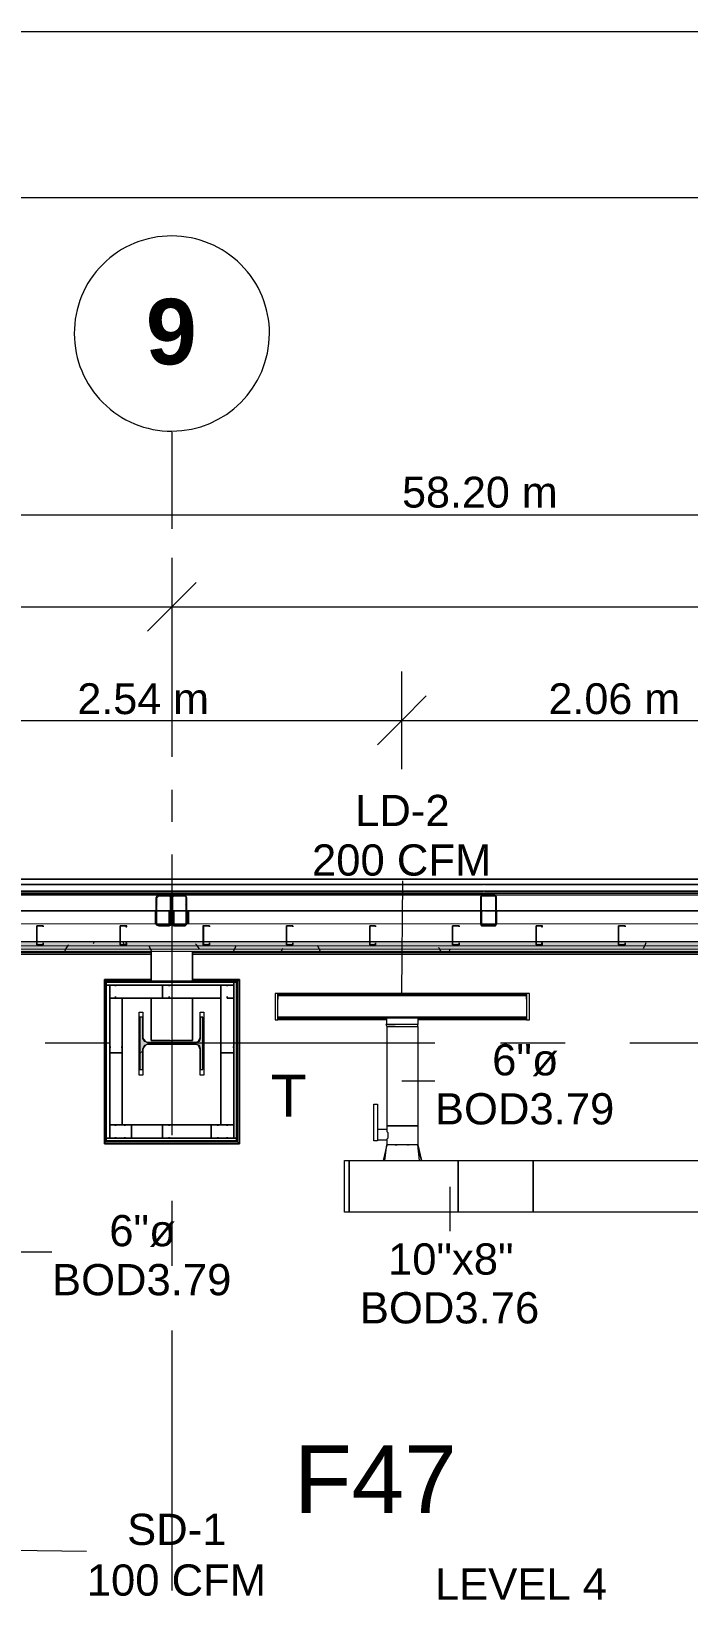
# Model space of a CAD drawing. Header units: metres. Extents: x 39 to 278, y -7 to 151.
# Drawn here: x 73.19 to 76.39, y 45.53 to 53.26 of the extents above; entities that cross this region are included whole.
import ezdxf

# ---------------------------------------------------------------- set-up
doc = ezdxf.new("R2010")
doc.units = ezdxf.units.M
doc.layers.add('HVAC - Ductos', color=5, linetype='Continuous', lineweight=50)
doc.layers.add('PDF_Geometry', color=7, linetype='Continuous', true_color=0xaaaaaa)
doc.layers.add('PDF_Solid Fills', color=7, linetype='Continuous', true_color=0xffffff)
doc.layers.add('PDF_Text', color=7, linetype='Continuous')
doc.layers.add('pie de plano', color=7, linetype='Continuous')
doc.styles.add('PDF ArialUnicodeMS-Bold-Identity-H', font='arial.ttf')
doc.styles.add('PDF Helvetica', font='')
doc.styles.add('PDF Helvetica Bold', font='')
doc.styles.get('PDF Helvetica').set_extended_font_data('Helvetica')
doc.styles.get('PDF Helvetica Bold').set_extended_font_data('Helvetica', bold=True)

msp = doc.modelspace()

# ---------------------------------------------------------------- hatches: boundary and pattern name
at = {"layer": 'PDF_Solid Fills', "lineweight": 0, "transparency": 33554559}
h = msp.add_hatch(color=256, dxfattribs=at)
h.paths.add_polyline_path([(73.8065, 48.8943), (73.8569, 48.8897), (73.8569, 48.8943)])
h.paths.add_polyline_path([(73.7973, 48.8989), (73.8019, 48.8943), (73.8019, 48.8989)])
h.paths.add_polyline_path([(73.7927, 48.8989), (73.7973, 48.9035), (73.8019, 49.0364), (73.8615, 49.0364), (73.8615, 48.8943), (73.8661, 48.8989), (73.8707, 49.0357), (73.8707, 49.0364), (73.8661, 49.041), (73.7973, 49.041), (73.7927, 49.0318)])
h = msp.add_hatch(color=256, dxfattribs=at)
h.paths.add_polyline_path([(73.8799, 48.8943), (73.9349, 48.8897), (73.9349, 48.8943)])
h.paths.add_polyline_path([(73.9394, 49.0364), (73.9394, 48.8989), (73.944, 49.0364)])
h.paths.add_polyline_path([(73.8753, 49.0364), (73.9394, 49.041), (73.8707, 49.041), (73.8707, 48.8943)])
h = msp.add_hatch(color=256, dxfattribs=at)
h.paths.add_polyline_path([(75.4565, 49.0318), (75.4519, 49.0318), (75.4519, 48.8943), (75.4565, 49.0312)])
h.paths.add_polyline_path([(75.4519, 48.8943), (75.3832, 48.8943), (75.4519, 48.8897)])
h.paths.add_polyline_path([(75.4473, 49.0364), (75.4473, 49.041), (75.3878, 49.041)])
h.paths.add_polyline_path([(75.3832, 49.0318), (75.3786, 49.0318), (75.3786, 48.8989)])
for points in [[(45.1878, 48.7981), (105.8441, 48.7981), (106.0827, 48.7935), (106.0827, 48.8073), (80.9245, 48.8118), (45.1878, 48.8118)], [(105.8441, 48.7797), (106.0811, 48.7752), (106.0827, 48.7752), (106.0827, 48.7935), (75.6353, 48.7981), (45.1878, 48.7981), (45.1878, 48.7797)], [(105.8441, 48.766), (106.0812, 48.7614), (106.0827, 48.7614), (106.0827, 48.7797), (45.1878, 48.7797), (45.1878, 48.766)], [(73.7286, 48.3397), (73.7286, 48.4451), (73.7148, 48.4451), (73.7148, 48.1885), (73.7286, 48.1885), (73.7286, 48.2939), (73.7377, 48.3122), (74.0036, 48.3122), (74.0082, 48.3077), (74.0082, 48.1885), (74.0219, 48.1885), (74.0219, 48.4451), (74.0082, 48.4451), (74.0036, 48.3305), (73.9898, 48.326), (73.7515, 48.3214), (73.7515, 48.326), (73.7377, 48.326), (73.7377, 48.3351), (73.7332, 48.3397)]]:
    msp.add_hatch(color=256, dxfattribs=at).paths.add_polyline_path(points)

# ---------------------------------------------------------------- linework, layer by layer
at = {"layer": 'HVAC - Ductos', "color": 252, "lineweight": 0, "true_color": 0x939598}
for points in [[(46.0312, 50.8973), (104.7077, 50.8973)], [(73.8707, 50.6864), (73.8707, 50.4481), (73.8707, 50.2097)], [(73.9898, 50.5672), (73.8707, 50.4481), (73.7515, 50.3289)], [(46.0312, 50.4481), (55.4684, 50.4481), (64.6672, 50.4481), (73.8707, 50.4481), (95.2704, 50.4481), (104.7077, 50.4481)], [(74.9936, 49.6552), (74.9936, 49.8935), (74.9936, 50.1318)], [(75.1128, 50.0127), (74.9936, 49.8935), (74.8745, 49.7743)], [(46.0312, 49.8935), (47.2229, 49.8935), (49.6291, 49.8935), (52.0079, 49.8935), (54.1759, 49.8935), (55.4684, 49.8935), (56.7838, 49.8935), (58.9151, 49.8935), (61.1747, 49.8935), (63.3747, 49.8935), (64.6672, 49.8935), (66.1018, 49.8935), (68.0131, 49.8935), (70.3139, 49.8935), (72.4544, 49.8935), (74.9936, 49.8935), (77.0561, 49.8935), (79.6136, 49.8935), (81.9924, 49.8935), (84.3987, 49.8935), (86.0533, 49.8935), (87.3733, 49.8935), (89.5825, 49.8935)]]:
    msp.add_lwpolyline(points, dxfattribs=at)
at = {"layer": 'HVAC - Ductos', "lineweight": 0}
for points in [[(74.9936, 48.5597), (74.9982, 49.1097)], [(75.6032, 48.5368), (75.6032, 48.5597), (75.6032, 48.5551), (74.3886, 48.5551), (74.3886, 48.5597), (74.3886, 48.5368)], [(75.6032, 48.5597), (74.3886, 48.5597)], [(74.3886, 48.4864), (74.3886, 48.4955), (74.3886, 48.5047)], [(75.6032, 48.5047), (75.6032, 48.4955), (75.6032, 48.4864)], [(74.9202, 48.4314), (74.3886, 48.4314), (74.3886, 48.436), (74.3886, 48.4543), (74.3886, 48.4635)], [(74.3886, 48.4497), (74.3886, 48.4543), (74.3886, 48.4589)], [(74.3886, 48.436), (74.9202, 48.436)], [(74.9202, 48.4085), (74.9202, 48.4405), (74.9294, 48.4405), (74.9432, 48.4405), (74.9569, 48.4405), (74.9753, 48.4405), (74.9936, 48.4405), (75.0165, 48.4405), (75.0349, 48.4405), (75.0486, 48.4405), (75.0623, 48.4405), (75.0715, 48.4405), (75.0715, 48.4085), (75.0669, 48.4085), (75.0486, 48.4085), (75.0257, 48.4085), (74.9936, 48.4085), (74.9661, 48.4085), (74.9386, 48.4085), (74.9248, 48.4085), (74.9157, 48.4085), (74.9202, 48.3993), (74.9248, 48.3993), (74.9432, 48.3993), (74.9661, 48.3993), (74.9936, 48.3993), (75.0257, 48.3993), (75.0486, 48.3993), (75.0669, 48.3993), (75.0715, 48.3993), (75.0715, 48.4085)], [(75.6032, 48.4635), (75.6032, 48.4543), (75.6032, 48.436), (75.6032, 48.4314), (75.0715, 48.4314)], [(75.0715, 48.436), (75.6032, 48.436)], [(75.6032, 48.4589), (75.6032, 48.4543), (75.6032, 48.4497)], [(75.0669, 48.3993), (75.0715, 48.3993), (75.0715, 47.9135), (75.0623, 47.9135), (75.0486, 47.9135), (75.0349, 47.9135), (75.0165, 47.9135), (74.9936, 47.9135), (74.9753, 47.9135), (74.9569, 47.9135), (74.9432, 47.9135), (74.9294, 47.9135), (74.9202, 47.9135), (74.9202, 47.8951), (74.8745, 47.8951), (74.8745, 47.8905), (74.8745, 47.886), (74.8745, 47.8814), (74.8745, 47.8768), (74.8745, 47.8677), (74.8745, 47.8631), (74.8745, 47.8539), (74.8745, 47.8493), (74.8745, 47.8447), (74.9202, 47.8447), (74.9202, 47.8218), (74.9248, 47.8218), (74.9202, 47.8218)], [(74.9615, 48.3993), (74.9569, 48.3993), (74.9432, 48.3993), (74.9294, 48.3993), (74.9248, 48.3993), (74.9202, 48.3993), (74.9202, 47.9135), (74.9294, 47.9135), (74.9432, 47.9135), (74.9569, 47.9135), (74.9753, 47.9135), (74.9936, 47.9135), (75.0165, 47.9135), (75.0349, 47.9135), (75.0486, 47.9135), (75.0623, 47.9135), (75.0715, 47.9135), (75.0715, 47.8218), (75.0669, 47.8218), (75.0623, 47.8218), (75.0486, 47.8218), (75.0349, 47.8218), (75.0165, 47.8218), (74.9936, 47.8218), (74.9753, 47.8218), (74.9569, 47.8218), (74.9432, 47.8218), (74.9294, 47.8218), (74.9248, 47.8218), (74.9202, 47.8218), (74.9019, 47.7439)], [(74.9707, 48.3993), (74.9753, 48.3993), (74.9936, 48.3993), (75.0165, 48.3993), (75.0211, 48.3993)], [(75.0257, 48.3993), (75.0349, 48.3993), (75.0486, 48.3993), (75.0623, 48.3993)], [(74.9936, 48.1335), (75.1541, 48.1335)], [(74.9202, 47.8951), (74.9202, 47.8905), (74.9202, 47.886), (74.9248, 47.8814), (74.9248, 47.8723), (74.9248, 47.8631), (74.9248, 47.8539), (74.9202, 47.8493), (74.9202, 47.8447)], [(74.9111, 47.7439), (74.9202, 47.8218), (74.9019, 47.7439), (74.9065, 47.7439), (74.9111, 47.7439), (74.9202, 47.7439), (74.9248, 47.7439), (74.9432, 47.7439)], [(75.0898, 47.7439), (75.0715, 47.8218), (75.0898, 47.7439)], [(75.0807, 47.7439), (75.0715, 47.8218)], [(74.9019, 47.7439), (74.9019, 47.7439)], [(74.9478, 47.7439), (74.9523, 47.7439), (74.9615, 47.7439), (74.9753, 47.7439), (74.9799, 47.7439), (74.9845, 47.7439), (75.0073, 47.7439), (75.0119, 47.7439), (75.0165, 47.7439), (75.0303, 47.7439), (75.0394, 47.7439), (75.044, 47.7439), (75.0486, 47.7439), (75.0669, 47.7439)], [(75.0715, 47.7439), (75.0807, 47.7439), (75.0853, 47.7439), (75.0898, 47.7439)], [(75.0761, 47.7439), (75.0761, 47.7439)], [(75.0898, 47.7439), (75.0898, 47.7439)], [(75.2273, 47.6155), (75.2273, 47.4001)], [(72.9219, 47.2993), (73.284, 47.2993)], [(73.0915, 45.8418), (73.4536, 45.8372)]]:
    msp.add_lwpolyline(points, dxfattribs=at)
for points in [[(74.3748, 48.5597), (74.3748, 48.4314), (74.3886, 48.4314), (74.3886, 48.5597)], [(75.6032, 48.4451), (74.3886, 48.4451), (74.3886, 48.5505), (75.6032, 48.5505), (75.6032, 48.4451), (75.6032, 48.4405), (74.3886, 48.4405), (74.3886, 48.4451)], [(74.3886, 48.5414), (74.3886, 48.5368), (74.3886, 48.5323), (74.3886, 48.5368)], [(75.6169, 48.5597), (75.6032, 48.5597), (75.6032, 48.4314), (75.6169, 48.4314)], [(75.6032, 48.5323), (75.6032, 48.5368), (75.6032, 48.5414), (75.6032, 48.5368)], [(74.8561, 48.0189), (74.8745, 48.0189), (74.8745, 47.8401), (74.8561, 47.8401)], [(74.9707, 47.8218), (74.9661, 47.8218), (74.9615, 47.8218), (74.9661, 47.8218)], [(75.0257, 47.8218), (75.0211, 47.8218)], [(74.7369, 47.7439), (74.7369, 47.4918), (74.714, 47.4918), (74.714, 47.7439)], [(74.7369, 47.7439), (75.2686, 47.7439), (75.2686, 47.4918), (74.7369, 47.4918)], [(75.6353, 47.4918), (75.2686, 47.4918), (75.2686, 47.7439), (75.6353, 47.7439)], [(77.4549, 47.4918), (75.6353, 47.4918), (75.6353, 47.7439), (77.4549, 47.7439)]]:
    msp.add_lwpolyline(points, close=True, dxfattribs=at)
at = {"layer": 'PDF_Geometry', "lineweight": 0}
msp.add_lwpolyline([(73.8707, 52.2585, 0.418212), (73.394, 51.7818, 0.414636), (73.8707, 51.3052, 0.41105), (74.3473, 51.7818, 0.414636)], format="xyb", close=True, dxfattribs=at)
for points in [[(73.8707, 51.3006), (73.8707, 50.8285)], [(73.8707, 49.5543), (73.8707, 49.3985)], [(73.8707, 49.2381), (73.8707, 48.7614)], [(73.9073, 49.1189), (73.8294, 49.1189)], [(75.4336, 49.1189), (75.3557, 49.1189)], [(70.7723, 49.041), (69.3331, 49.041), (70.7998, 49.041), (72.3353, 49.041), (73.8065, 49.041), (72.3673, 49.041)], [(75.3969, 49.0914), (76.9186, 49.0914), (75.3923, 49.0914), (73.8707, 49.0914), (75.3923, 49.0914)], [(75.3969, 49.0593), (76.9186, 49.0593), (75.3923, 49.0593), (73.8707, 49.0593), (75.3923, 49.0593)], [(75.3923, 49.0501), (73.8707, 49.0501), (75.3923, 49.0501), (76.9186, 49.0501), (75.3969, 49.0501)], [(75.3878, 49.041), (73.9349, 49.041), (75.3923, 49.041)], [(75.3969, 49.041), (76.9186, 49.041), (78.3716, 49.041), (76.9599, 49.041)], [(75.4473, 49.041), (76.9003, 49.041)], [(73.7882, 48.9631), (73.7882, 48.8989)], [(73.7927, 48.9631), (73.7927, 48.8989)], [(73.8569, 48.8989), (73.8569, 48.9631)], [(73.8615, 48.8989), (73.8615, 48.9631)], [(73.8753, 48.9631), (73.8753, 48.8989)], [(73.8799, 48.9631), (73.8799, 48.8989)], [(73.9394, 48.9906), (73.944, 48.9997)], [(73.9486, 48.8989), (73.9486, 48.9631)], [(73.9532, 48.8989), (73.9532, 48.9631)], [(75.3832, 48.9631), (75.3832, 48.8989)], [(75.3969, 48.9631), (75.4519, 48.9631), (75.3923, 48.9631), (75.3832, 48.9631), (75.3923, 48.9631)], [(75.4519, 48.9951), (75.4565, 48.9997)], [(75.4565, 48.9631), (75.4565, 48.8989)], [(45.1878, 48.9035), (106.0827, 48.8989)], [(73.834, 48.8897), (73.8432, 48.8943)], [(73.8615, 48.9172), (73.8707, 48.9218), (73.8753, 48.9264)], [(75.3786, 48.9218), (75.3832, 48.9264)], [(74.0219, 48.8118), (73.6186, 48.8118), (73.2107, 48.8118), (72.8073, 48.8118), (72.3994, 48.8118), (71.9961, 48.8118)], [(76.8636, 48.8118), (76.4603, 48.8118), (76.0524, 48.8118), (75.649, 48.8118), (75.2411, 48.8118), (74.8378, 48.8118), (74.4299, 48.8118), (74.0265, 48.8118)], [(45.1878, 48.7981), (106.0827, 48.7889)], [(45.1878, 48.7797), (106.0827, 48.7751)], [(106.0827, 48.7614), (45.1878, 48.766)], [(64.7726, 48.7614), (73.7699, 48.7614)], [(73.7699, 48.7614), (64.7726, 48.7614)], [(64.7726, 48.7614), (73.7699, 48.7614)], [(73.7699, 48.7614), (64.7726, 48.7614)], [(73.8707, 48.7614), (73.8707, 47.8677)], [(73.9715, 48.7614), (85.9662, 48.7614)], [(85.9662, 48.7614), (73.9715, 48.7614)], [(73.5407, 47.8264), (74.2007, 47.8264), (74.2007, 48.6285), (74.1961, 48.6239), (74.1915, 48.6193), (73.9715, 48.6193), (74.1915, 48.6193), (74.1961, 48.6239), (74.2007, 48.6285), (74.1961, 48.6239), (74.1915, 48.6193), (73.9715, 48.6193), (74.1915, 48.6193), (74.109, 48.6193), (73.5498, 48.6193), (73.5452, 48.6193), (73.5407, 48.6239), (73.5407, 48.6285)], [(73.5407, 48.6285), (73.5407, 47.8264)], [(73.5407, 48.6285), (73.5407, 48.6239), (73.5452, 48.6193), (73.5498, 48.6193)], [(73.5407, 47.8264), (73.5407, 48.6285)], [(73.7699, 48.6285), (73.5407, 48.6285)], [(73.5407, 48.6285), (73.7699, 48.6285)], [(73.5498, 48.6193), (73.5498, 47.8355)], [(73.5498, 47.8355), (73.5498, 48.6193)], [(73.5498, 47.8355), (73.5498, 48.6193)], [(73.5498, 48.6147), (73.5498, 47.8401), (73.5498, 48.6147)], [(73.5681, 48.601), (73.5681, 48.601)], [(73.5681, 48.601), (73.5681, 48.601)], [(73.5957, 48.5964), (73.5957, 48.5964)], [(73.8248, 48.601), (73.8248, 48.601)], [(73.8248, 48.601), (73.8248, 48.601)], [(73.8569, 48.5964), (73.8569, 48.5964)], [(74.1411, 48.5964), (74.1411, 48.5964)], [(74.1732, 48.601), (74.1732, 48.601)], [(74.1732, 48.601), (74.1732, 48.601)], [(74.1915, 47.8355), (74.1915, 48.6193), (74.1915, 47.8355)], [(74.1915, 47.8355), (74.1915, 48.6193), (74.1915, 47.8355)], [(73.5957, 48.546), (73.5957, 48.546)], [(73.7699, 48.5368), (73.7699, 48.3305), (73.7699, 48.5368)], [(73.8569, 48.546), (73.8569, 48.546)], [(74.1411, 48.546), (74.1411, 48.546)], [(74.0082, 48.436), (74.0127, 48.4451)], [(73.5681, 48.3168), (73.2519, 48.3168)], [(73.5681, 48.271), (73.5681, 48.271)], [(73.5681, 48.271), (73.5681, 48.271)], [(73.5727, 48.2985), (73.5727, 48.2985)], [(73.6231, 48.2985), (73.6231, 48.2985)], [(73.6277, 48.271), (73.6277, 48.271)], [(73.6277, 48.271), (73.6277, 48.271)], [(73.7148, 48.2664), (73.7286, 48.2801)], [(73.7607, 48.3122), (73.7699, 48.3214)], [(73.8477, 48.3305), (73.8523, 48.3305), (73.8569, 48.3305), (73.8615, 48.3305), (73.8569, 48.3305), (73.8523, 48.3305), (73.8477, 48.3305), (73.7699, 48.3305), (73.9715, 48.3305), (73.889, 48.3305), (73.8845, 48.3305), (73.8799, 48.3305), (73.8753, 48.3305), (73.8799, 48.3305), (73.8845, 48.3305), (73.889, 48.3305)], [(73.8845, 48.3122), (73.8936, 48.3214)], [(75.1541, 48.3168), (73.8845, 48.3168)], [(74.1136, 48.2985), (74.1136, 48.2985)], [(74.1686, 48.2985), (74.1686, 48.2985)], [(74.1732, 48.271), (74.1732, 48.271)], [(74.1732, 48.271), (74.1732, 48.271)], [(75.7911, 48.3168), (75.4748, 48.3168)], [(77.377, 48.3168), (76.1074, 48.3168)], [(73.5681, 47.918), (73.5681, 47.918)], [(73.5681, 47.918), (73.5681, 47.918)], [(73.5957, 47.9135), (73.5957, 47.9135)], [(73.6415, 47.9135), (73.6415, 47.9135)], [(73.6736, 47.918), (73.6736, 47.918)], [(73.6736, 47.918), (73.6736, 47.918)], [(73.8248, 47.918), (73.8248, 47.918)], [(73.8248, 47.918), (73.8248, 47.918)], [(73.8569, 47.9135), (73.8569, 47.9135)], [(74.0952, 47.9135), (74.0952, 47.9135)], [(74.1411, 47.9135), (74.1411, 47.9135)], [(74.1732, 47.918), (74.1732, 47.918)], [(74.1732, 47.918), (74.1732, 47.918)], [(73.5498, 47.8355), (73.5452, 47.8355), (73.5407, 47.831), (73.5407, 47.8264)], [(73.5407, 47.8264), (73.5407, 47.831), (73.5452, 47.8355), (73.5498, 47.8355)], [(74.2007, 47.8264), (73.5407, 47.8264)], [(73.5498, 47.8401), (73.5498, 47.8401)], [(73.5498, 47.8355), (74.1915, 47.8355)], [(74.1915, 47.8355), (73.5498, 47.8355)], [(74.1915, 47.8355), (73.5498, 47.8355)], [(73.5957, 47.8585), (73.5957, 47.8585)], [(73.6415, 47.8585), (73.6415, 47.8585)], [(73.8569, 47.8585), (73.8569, 47.8585)], [(74.0952, 47.8585), (74.0952, 47.8585)], [(74.1411, 47.8585), (74.1411, 47.8585)], [(74.1915, 47.8355), (74.1961, 47.831), (74.2007, 47.831), (74.2007, 47.8264)], [(73.8707, 47.5468), (73.8707, 47.2305)], [(73.8707, 46.9143), (73.8707, 45.6447)]]:
    msp.add_lwpolyline(points, dxfattribs=at)
at = {"layer": 'PDF_Geometry', "color": 252, "lineweight": 0, "true_color": 0x939598}
for points in [[(73.8707, 50.668), (73.8707, 50.5077)], [(73.8707, 50.3519), (73.8707, 49.7147)]]:
    msp.add_lwpolyline(points, dxfattribs=at)
at = {"layer": 'PDF_Geometry', "lineweight": 0}
for points in [[(73.8707, 49.1189), (75.3923, 49.1189), (76.9186, 49.1189), (75.3923, 49.1189), (73.8707, 49.1189), (72.3353, 49.1189)], [(73.8707, 49.0914), (72.3353, 49.0914)], [(73.8707, 49.0593), (72.3353, 49.0593)], [(73.8707, 49.0501), (72.3353, 49.0501)], [(73.8065, 48.8897), (73.8569, 48.8897), (73.8661, 48.8943), (73.8707, 48.8989), (73.8707, 49.0272), (73.8661, 49.0364), (73.8569, 49.041), (73.8065, 49.041), (73.7973, 49.0364), (73.7927, 49.0272), (73.7927, 48.8989), (73.7973, 48.8943)], [(73.8707, 49.041), (73.8569, 49.041)], [(73.8799, 48.8897), (73.9349, 48.8897), (73.9394, 48.8943), (73.944, 48.8989), (73.944, 49.0272), (73.9394, 49.0364), (73.9349, 49.041), (73.8799, 49.041), (73.8707, 49.0364), (73.8707, 49.0272), (73.8707, 48.8989), (73.8707, 48.8943)], [(73.8799, 49.041), (73.8707, 49.041)], [(75.4565, 49.0318), (75.4519, 49.0364), (75.4473, 49.041), (75.3878, 49.041), (75.3832, 49.0364), (75.3786, 49.0318), (75.3786, 48.8989), (75.3832, 48.8897), (75.3878, 48.8897), (75.4473, 48.8897), (75.4519, 48.8897), (75.4565, 48.8989)], [(72.3765, 48.9631), (73.7927, 48.9631)], [(73.8065, 48.8943), (73.8019, 48.8943), (73.7973, 48.8989), (73.7973, 49.0272), (73.8019, 49.0318), (73.8065, 49.0364), (73.8569, 49.0364), (73.8615, 49.0318), (73.8615, 49.0272), (73.8615, 48.8989), (73.8615, 48.8943), (73.8569, 48.8943)], [(73.7973, 48.9631), (73.8615, 48.9631)], [(73.9394, 48.8989), (73.9394, 48.8943), (73.9349, 48.8943), (73.8799, 48.8943), (73.8753, 48.8943), (73.8753, 48.8989), (73.8753, 49.0272), (73.8753, 49.0318), (73.8799, 49.0364), (73.9349, 49.0364), (73.9394, 49.0318), (73.9394, 49.0272)], [(73.8753, 48.9631), (73.9394, 48.9631)], [(73.944, 48.9631), (75.3786, 48.9631)], [(75.3878, 49.0364), (75.4473, 49.0364), (75.4519, 49.0364), (75.4519, 49.0318), (75.4519, 48.8989), (75.4519, 48.8943), (75.4473, 48.8943), (75.3878, 48.8943), (75.3832, 48.8943), (75.3832, 48.8989), (75.3832, 49.0318), (75.3832, 49.0364)], [(75.4565, 48.9631), (76.8911, 48.9631)], [(73.2427, 48.8897), (73.2153, 48.8897), (73.2107, 48.8897), (73.2107, 48.7981), (73.2153, 48.7981), (73.2427, 48.7981), (73.2427, 48.8073), (73.2427, 48.7981), (73.2153, 48.7981), (73.2107, 48.7981), (73.2107, 48.8897), (73.2153, 48.8897), (73.2427, 48.8897), (73.2427, 48.8851)], [(73.6507, 48.8897), (73.6186, 48.8897), (73.6186, 48.7981), (73.6507, 48.7981), (73.6507, 48.8073), (73.6461, 48.8073), (73.6461, 48.7981), (73.6186, 48.7981), (73.6186, 48.8897), (73.6461, 48.8897), (73.6461, 48.8851), (73.6507, 48.8851)], [(74.054, 48.8897), (74.0265, 48.8897), (74.0219, 48.8897), (74.0219, 48.7981), (74.0265, 48.7981), (74.054, 48.7981), (74.054, 48.8073), (74.054, 48.7981), (74.0265, 48.7981), (74.0265, 48.8897), (74.054, 48.8897), (74.054, 48.8851)], [(74.4619, 48.8897), (74.4299, 48.8897), (74.4299, 48.7981), (74.4619, 48.7981), (74.4619, 48.8073), (74.4619, 48.7981), (74.4299, 48.7981), (74.4299, 48.8897), (74.4619, 48.8897), (74.4619, 48.8851)], [(74.8653, 48.8897), (74.8378, 48.8897), (74.8378, 48.7981), (74.8653, 48.7981), (74.8653, 48.8073), (74.8653, 48.7981), (74.8378, 48.7981), (74.8378, 48.8897), (74.8653, 48.8897), (74.8653, 48.8851)], [(75.2732, 48.8897), (75.2457, 48.8897), (75.2411, 48.8897), (75.2411, 48.7981), (75.2457, 48.7981), (75.2732, 48.7981), (75.2732, 48.8073), (75.2732, 48.7981), (75.2457, 48.7981), (75.2411, 48.7981), (75.2411, 48.8897), (75.2457, 48.8897), (75.2732, 48.8897), (75.2732, 48.8851)], [(75.6811, 48.8897), (75.649, 48.8897), (75.649, 48.7981), (75.6811, 48.7981), (75.6811, 48.8073), (75.6765, 48.8073), (75.6765, 48.7981), (75.649, 48.7981), (75.649, 48.8897), (75.6765, 48.8897), (75.6765, 48.8851), (75.6811, 48.8851)], [(76.0845, 48.8897), (76.0569, 48.8897), (76.0524, 48.8897), (76.0524, 48.7981), (76.0569, 48.7981), (76.0845, 48.7981), (76.0845, 48.8073), (76.0845, 48.7981), (76.0569, 48.7981), (76.0524, 48.7981), (76.0524, 48.8897), (76.0569, 48.8897), (76.0845, 48.8897), (76.0845, 48.8851)], [(64.7726, 48.7522), (73.7699, 48.7522)], [(64.7726, 48.7522), (73.7699, 48.7522)], [(73.7699, 48.7614), (73.7699, 48.6193)], [(73.9715, 48.7614), (73.9715, 48.6193)], [(73.9715, 48.7614), (85.9662, 48.7614)], [(73.9715, 48.7522), (85.9662, 48.7522)], [(73.9715, 48.7522), (85.9662, 48.7522)], [(73.7699, 48.6193), (73.5498, 48.6193), (73.5498, 47.8355), (73.5498, 48.6193), (73.5452, 48.6193), (73.5407, 48.6239), (73.5407, 48.6285), (73.5407, 47.8264), (73.5407, 48.6285), (73.7699, 48.6285), (73.5407, 48.6285), (73.5407, 48.6239), (73.5452, 48.6193), (73.5498, 48.6193), (73.7699, 48.6193), (73.5452, 48.6193), (73.7699, 48.6193), (73.5498, 48.6193)], [(73.5498, 47.8355), (74.1915, 47.8355), (73.5452, 47.8355), (73.5452, 48.6193), (73.5452, 47.8355), (74.1915, 47.8355), (73.5498, 47.8355), (73.5452, 47.8355), (73.5407, 47.831), (73.5407, 47.8264), (74.2007, 47.8264), (74.2007, 47.831), (74.1961, 47.831), (74.1915, 47.8355), (74.1915, 48.6193), (74.1915, 47.8355), (74.1961, 47.831), (74.2007, 47.831), (74.2007, 47.8264), (74.2007, 48.6285), (73.9715, 48.6285), (74.2007, 48.6285), (73.9715, 48.6285), (74.2007, 48.6285), (74.2007, 47.8264), (74.2007, 47.831), (74.1961, 47.831), (74.1915, 47.8355), (74.1915, 47.918), (74.1915, 48.6193), (74.1915, 47.8355), (74.1915, 48.6193), (74.1961, 48.6239), (74.2007, 48.6285), (74.2007, 47.8264), (73.5407, 47.8264), (73.5407, 47.831), (73.5452, 47.8355), (73.5498, 47.8355), (73.5498, 48.6193), (73.5498, 48.5368), (73.5498, 47.918)], [(73.7699, 48.6193), (73.5498, 48.6193)], [(74.1869, 48.6147), (74.1869, 48.6193), (73.5498, 48.6193), (73.5498, 48.6147)], [(74.1869, 48.6147), (74.1732, 48.6147), (73.5498, 48.6147), (73.5498, 48.601), (73.5498, 47.8539), (73.5681, 47.8539), (73.5681, 48.601), (73.5498, 48.601), (74.1732, 48.601), (74.1732, 48.6147), (74.1732, 47.8539), (74.1869, 47.8539), (73.5498, 47.8539), (73.5498, 47.8401), (74.1869, 47.8401), (74.1915, 47.8401), (74.1915, 48.6193), (73.9715, 48.6193), (74.1915, 48.6193), (73.9715, 48.6193), (74.1915, 48.6193), (74.1869, 48.6193), (74.1869, 47.8401), (74.1869, 47.8539)], [(73.5681, 48.601), (73.5681, 48.5414), (73.5681, 48.5368), (73.5957, 48.5368), (73.5957, 48.546), (73.5957, 48.5368), (73.5681, 48.5368), (73.5681, 48.5414), (73.5681, 48.601), (73.5957, 48.601)], [(73.6277, 48.5368), (74.109, 48.5368), (74.109, 48.601), (73.5681, 48.601), (73.5681, 48.5368)], [(73.5957, 48.5964), (73.5957, 48.601)], [(73.8248, 48.601), (73.8248, 48.5414), (73.8248, 48.5368), (73.8569, 48.5368), (73.8569, 48.546), (73.8569, 48.5368), (73.8248, 48.5368), (73.8248, 48.5414), (73.8248, 48.601), (73.8569, 48.601)], [(73.8569, 48.5964), (73.8569, 48.601)], [(74.109, 48.5368), (74.109, 47.918), (74.1732, 47.918), (74.1732, 48.601), (74.109, 48.601)], [(74.1732, 48.5368), (74.1732, 48.5414), (74.1732, 48.601), (74.1411, 48.601), (74.1411, 48.5964), (74.1411, 48.601), (74.1732, 48.601), (74.1732, 48.5414), (74.1732, 48.5368), (74.1411, 48.5368)], [(73.5681, 47.918), (73.6277, 47.918), (73.6277, 48.5368), (73.5681, 48.5368)], [(73.6277, 47.918), (74.109, 47.918), (74.109, 48.5368), (73.6277, 48.5368)], [(73.9715, 48.5368), (73.9715, 48.3305)], [(74.1411, 48.546), (74.1411, 48.5368)], [(74.0082, 48.161), (74.0082, 48.2893), (74.0036, 48.2985), (73.999, 48.3077), (73.9853, 48.3122), (73.7515, 48.3122), (73.7423, 48.3077), (73.7332, 48.2985), (73.7286, 48.2893), (73.7286, 48.161), (73.7103, 48.161), (73.7103, 48.468), (73.7286, 48.468), (73.7286, 48.3443), (73.7332, 48.3351), (73.7423, 48.326), (73.7515, 48.3214), (73.9853, 48.3214), (73.999, 48.326), (74.0036, 48.3351), (74.0082, 48.3443), (74.0082, 48.468), (74.0265, 48.468), (74.0265, 48.161)], [(74.0082, 48.1885), (74.0219, 48.1885), (74.0219, 48.4451), (74.0082, 48.4451), (74.0082, 48.3397), (74.0036, 48.326), (73.9898, 48.3214), (73.7515, 48.3214), (73.7377, 48.326), (73.7286, 48.3397), (73.7286, 48.4451), (73.7148, 48.4451), (73.7148, 48.1885), (73.7286, 48.1885), (73.7286, 48.2893), (73.7377, 48.3077), (73.7515, 48.3122), (73.9898, 48.3122), (74.0036, 48.3077), (74.0082, 48.2893)], [(73.6277, 48.271), (73.5681, 48.271), (73.5681, 48.2985), (73.5727, 48.2985), (73.5681, 48.2985), (73.5681, 48.271), (73.6277, 48.271), (73.6277, 48.2985)], [(73.6231, 48.2985), (73.6277, 48.2985)], [(74.1732, 48.271), (74.1136, 48.271), (74.109, 48.271), (74.109, 48.2985), (74.1136, 48.2985), (74.109, 48.2985), (74.109, 48.271), (74.1136, 48.271), (74.1732, 48.271), (74.1732, 48.2985)], [(74.1686, 48.2985), (74.1732, 48.2985)], [(73.5681, 47.918), (73.5681, 47.8585), (73.5681, 47.8539), (73.5957, 47.8539), (73.5957, 47.8585), (73.5957, 47.8539), (73.5681, 47.8539), (73.5681, 47.8585), (73.5681, 47.918), (73.5957, 47.918)], [(74.109, 47.918), (73.6277, 47.918), (73.5681, 47.918), (73.5681, 47.8539), (74.1732, 47.8539), (74.1732, 47.918)], [(73.5957, 47.9135), (73.5957, 47.918)], [(73.6736, 47.8539), (73.6736, 47.8585), (73.6736, 47.918), (73.6415, 47.918), (73.6415, 47.9135), (73.6415, 47.918), (73.6736, 47.918), (73.6736, 47.8585), (73.6736, 47.8539), (73.6415, 47.8539)], [(73.8248, 47.918), (73.8248, 47.8585), (73.8248, 47.8539), (73.8569, 47.8539), (73.8569, 47.8585), (73.8569, 47.8539), (73.8248, 47.8539), (73.8248, 47.8585), (73.8248, 47.918), (73.8569, 47.918)], [(73.8569, 47.9135), (73.8569, 47.918)], [(74.0677, 47.918), (74.0632, 47.918), (74.0632, 47.8585), (74.0632, 47.8539), (74.0677, 47.8539), (74.0952, 47.8539), (74.0952, 47.8585), (74.0952, 47.8539), (74.0677, 47.8539), (74.0632, 47.8539), (74.0632, 47.8585), (74.0632, 47.918), (74.0677, 47.918), (74.0952, 47.918)], [(74.0952, 47.9135), (74.0952, 47.918)], [(74.1732, 47.8539), (74.1732, 47.8585), (74.1732, 47.918), (74.1411, 47.918), (74.1411, 47.9135), (74.1411, 47.918), (74.1732, 47.918), (74.1732, 47.8585), (74.1732, 47.8539), (74.1411, 47.8539)], [(73.5498, 47.8401), (73.5498, 47.8355), (74.1915, 47.8355), (74.1915, 47.8401)], [(73.5498, 47.8355), (74.1915, 47.8355)], [(73.6415, 47.8585), (73.6415, 47.8539)], [(74.1411, 47.8585), (74.1411, 47.8539)]]:
    msp.add_lwpolyline(points, close=True, dxfattribs=at)
at = {"layer": 'PDF_Geometry', "color": 254, "lineweight": 0, "true_color": 0xd2d2d2}
for points in [[(74.4619, 48.8897), (74.4619, 48.8897)], [(74.8378, 48.8806), (74.8378, 48.8851)], [(74.8423, 48.8897), (74.8423, 48.8897)], [(74.4299, 48.8577), (74.4299, 48.8577)], [(73.2427, 48.7981), (73.2427, 48.7981)], [(75.2549, 48.7981), (75.2549, 48.7981)]]:
    msp.add_lwpolyline(points, dxfattribs=at)
at = {"layer": 'PDF_Geometry', "color": 254, "lineweight": 0, "true_color": 0xeaeaea}
for points in [[(73.4903, 48.8118), (73.4857, 48.8027)], [(73.6369, 48.7981), (73.6323, 48.8118)], [(74.8973, 48.8118), (74.8973, 48.8118)], [(73.3665, 48.7935), (73.3619, 48.7935), (73.3527, 48.7797), (73.3481, 48.766)], [(73.7744, 48.7614), (73.7653, 48.7797), (73.7607, 48.7889)], [(74.0036, 48.7751), (74.0036, 48.7797), (73.9944, 48.7935), (73.9853, 48.8027)], [(74.1273, 48.7614), (74.1273, 48.766)], [(74.1823, 48.7935), (74.1777, 48.7797), (74.1686, 48.7614)], [(74.4115, 48.7797), (74.4023, 48.7614)], [(74.4115, 48.7797), (74.4115, 48.7797)], [(74.5949, 48.766), (74.5903, 48.7797), (74.5811, 48.7935)], [(75.1861, 48.7614), (75.1769, 48.7797), (75.1723, 48.7843)], [(75.2273, 48.7751), (75.2228, 48.7614)], [(76.1853, 48.8073), (76.1807, 48.7935), (76.1715, 48.7797)]]:
    msp.add_lwpolyline(points, dxfattribs=at)
at = {"layer": 'pie de plano', "lineweight": 0}
msp.add_lwpolyline([(129.2474, 53.2561), (129.2474, -6.7449), (39.2432, -6.7449), (39.2432, 53.2561)], close=True, dxfattribs=at)
msp.add_lwpolyline([(128.7703, 52.4449), (40.3432, 52.4449), (40.3432, -6.0804), (128.7703, -6.0804)], dxfattribs=at)

# ---------------------------------------------------------------- texts
at = {"layer": 'PDF_Text', "color": 253, "lineweight": 0, "true_color": 0xaaaaaa, "insert": (73.7435, 51.7894), "char_height": 0.3202, "attachment_point": 4, "style": 'PDF Helvetica Bold'}
msp.add_mtext('9', dxfattribs=at)
at = {"layer": 'PDF_Text', "color": 252, "lineweight": 0, "true_color": 0x939598, "char_height": 0.15059, "attachment_point": 4, "style": 'PDF Helvetica'}
for s, insert in [('58.20 m', (74.9948, 51.0066)), ('2.54 m', (73.4089, 49.9982)), ('2.06 m', (75.7099, 49.9982))]:
    msp.add_mtext(s, dxfattribs=dict(at, insert=insert))
at = {"layer": 'PDF_Text', "lineweight": 0, "attachment_point": 4, "style": 'PDF Helvetica'}
for s, insert, char_height in [('LD-2', (74.7656, 49.4535), 0.15247), ('200 CFM', (74.5548, 49.2106), 0.15247), ('6"ø', (75.4348, 48.2343), 0.15247), ('T', (74.3531, 48.061), 0.2055), ('BOD3.79', (75.1553, 47.9959), 0.15247), ('6"ø', (73.5648, 47.4001), 0.15247), ('10"x8"', (74.9261, 47.2626), 0.15247), ('BOD3.79', (73.2852, 47.1617), 0.15247), ('BOD3.76', (74.7886, 47.0242), 0.15247), ('SD-1', (73.6519, 45.9425), 0.15247), ('100 CFM', (73.4548, 45.695), 0.15247), ('LEVEL 4', (75.1553, 45.6767), 0.15247)]:
    msp.add_mtext(s, dxfattribs=dict(at, insert=insert, char_height=char_height))
at = {"layer": 'PDF_Text', "color": 232, "lineweight": 70, "true_color": 0xe91e64, "insert": (74.467, 46.1881), "char_height": 0.33001, "attachment_point": 4, "style": 'PDF ArialUnicodeMS-Bold-Identity-H'}
msp.add_mtext('F47', dxfattribs=at)

doc.saveas('drawing.dxf')
